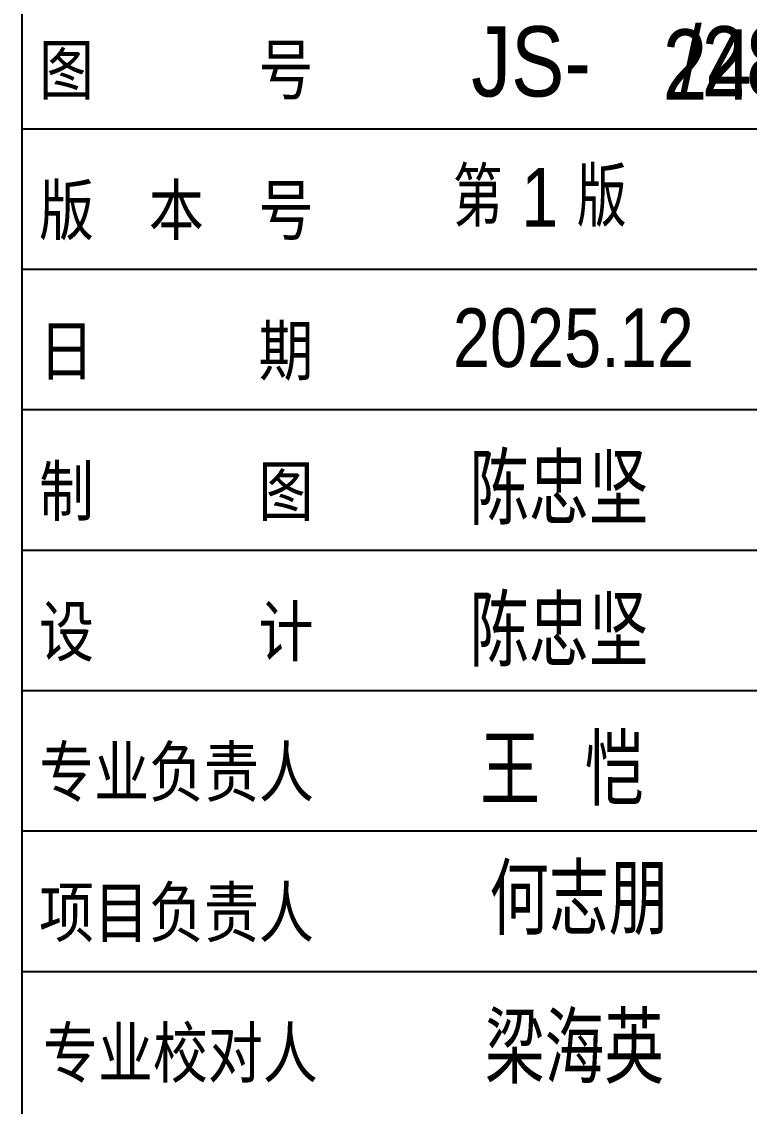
# Model space of a CAD drawing. Extents: x -1041549 to 749950, y -354245 to 17554.
# Drawn here: x -668540 to -667244, y -214224 to -212293 of the extents above; entities that cross this region are included whole.
import ezdxf
from ezdxf.enums import TextEntityAlignment as Align

# ---------------------------------------------------------------- set-up
doc = ezdxf.new("R2010")
doc.units = 0
doc.header["$LTSCALE"] = 1000
doc.header["$MEASUREMENT"] = 0
doc.layers.add('13', color=13, linetype='Continuous')
doc.layers.add('14', color=1, linetype='Continuous')
doc.styles.add('_HZTXT', font='gs_txt.shx', dxfattribs={"width": 0.8, "bigfont": 'HZTXT.shx'})
doc.styles.add('宋体', font='')
doc.styles.get('宋体').set_extended_font_data('宋体')

# ---------------------------------------------------------------- blocks, each defined once
blk = doc.blocks.new('TUQ')
at = {"layer": '14'}
for p, q in [((-9300, 40000), (-9300, 0)), ((-9300, 13320), (0, 13320)), ((-9300, 12320), (0, 12320)), ((-9300, 11320), (0, 11320)), ((-9300, 10320), (0, 10320)), ((-9300, 9320), (0, 9320)), ((-9300, 8320), (0, 8320)), ((-9300, 7320), (0, 7320))]:
    blk.add_line(p, q, dxfattribs=at)
at = {"layer": '13', "color": 7, "style": '_HZTXT', "width": 0.85}
for s, height, p in [('JS-    /28', 500, (-6098.4, 13549.5)), ('第 1 版', 417.91, (-6229.1, 12623.1)), ('2025.12', 417.91, (-6229.1, 11623.1)), ('陈忠坚', 500, (-6110.8, 10499.6)), ('陈忠坚', 500, (-6110.8, 9489.5)), ('何志朋', 500, (-5969.1, 7579.8)), ('梁海英', 500, (-6000.5, 6520.9))]:
    blk.add_text(s, height=height, dxfattribs=at).set_placement(p)
blk.add_text('王  恺', height=500, dxfattribs=at).set_placement((-5450.9, 8776.2), align=Align.MIDDLE)
at = {"layer": '14', "style": '宋体', "width": 0.82}
for s, p in [('图      号', (-9176.1, 13565.7)), ('版  本  号', (-9176.1, 12565.7)), ('日      期', (-9176.1, 11565.7)), ('制      图', (-9176.1, 10565.7)), ('设      计', (-9176.1, 9565.7)), ('专业负责人', (-9176.1, 8565.7)), ('项目负责人', (-9176.1, 7565.7)), ('专业校对人', (-9148.6, 6565.7, -24844.8))]:
    blk.add_text(s, height=350, dxfattribs=at).set_placement(p)

msp = doc.modelspace()

# ---------------------------------------------------------------- block references
at = {"layer": '14', "xscale": 0.25, "yscale": 0.25, "zscale": 0.25}
msp.add_blockref('TUQ', (-666214.5, -215813.6), dxfattribs=at)

# ---------------------------------------------------------------- texts
at = {"layer": '13', "color": 7, "style": '_HZTXT', "width": 0.85}
msp.add_text('24', height=125, dxfattribs=at).set_placement((-667397.9, -212431.7))

doc.saveas('drawing.dxf')
